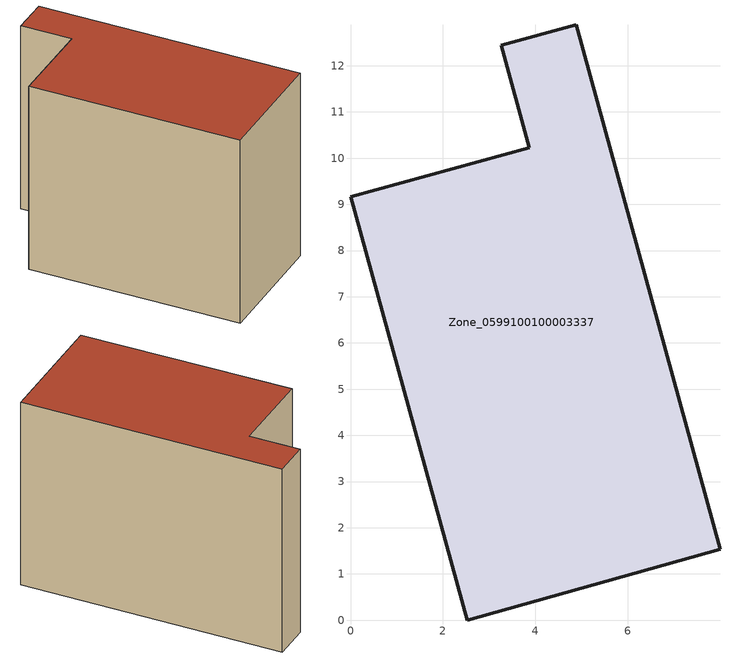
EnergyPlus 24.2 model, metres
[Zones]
Zone_0599100100003337
 floor ground (C_G): 8,1.54 2.53,0 0,9.16 3.87,10.22 3.26,12.44 4.89,12.89 z0
 wall outside (C_F): 2.53,0 8,1.54 4.89,12.89 3.26,12.44 3.87,10.22 0,9.16 2.53,0 z0:8.73
 roof outside (C_R): 0,9.16 2.53,0 8,1.54 4.89,12.89 3.26,12.44 3.87,10.22 z8.73
[BUILDING]
Pand.0599100100003337: North Axis=0; Terrain=City; Loads Convergence Tolerance Value=0.04; Temperature Convergence Tolerance Value=0.4; Solar Distribution=FullExterior; Maximum Number of Warmup Days=25; Minimum Number of Warmup Days=1
[Site:Location]
Rotterdam.The.Hague.AP_ZH_NLD Design_Conditions: Latitude=51.96; Longitude=4.45; Time Zone=1; Elevation=-4.5
[SITE:GROUNDTEMPERATURE:BUILDINGSURFACE]
18, 18, 18, 18, 18, 18, 18, 18, 18, 18, 18, 18
[MATERIAL] Thermal Absorptance=0.9; Solar Absorptance=0.7; Visible Absorptance=0.7
Name | Roughness | Thickness | Conductivity | Density | Specific Heat
G.TI.2006-2014 | MediumSmooth | 0.15 | 0.06 | 540 | 1210
F.TI.2006-2014 | Rough | 0.3 | 0.12 | 1920 | 840
R.TI.2006-2014 | MediumRough | 0.2 | 0.08 | 1500 | 1000
[CONSTRUCTION]
C_G: G.TI.2006-2014
C_F: F.TI.2006-2014
C_R: R.TI.2006-2014
[ZONE]
Zone_0599100100003337: Type=1; Multiplier=1; Ceiling Height=Autocalculate; Volume=Autocalculate; Floor Area=autocalculate; Part of Total Floor Area=Yes
[ZONEINFILTRATION:DESIGNFLOWRATE]
Infil_Zone_0599100100003337: Zone or ZoneList or Space or SpaceList=Zone_0599100100003337; Schedule=AlwaysOn; Design Flow Rate Calculation Method=Flow/Area; Flow Rate per Floor Area=0.0015; Constant Term Coefficient=1; Temperature Term Coefficient=0; Velocity Term Coefficient=0; Velocity Squared Term Coefficient=0
[HVACTEMPLATE:ZONE:IDEALLOADSAIRSYSTEM]
Zone_0599100100003337: Maximum Heating Supply Air Temperature=50; Minimum Cooling Supply Air Temperature=13; Maximum Heating Supply Air Humidity Ratio=0.0156; Minimum Cooling Supply Air Humidity Ratio=0.0077; Heating Limit=NoLimit; Cooling Limit=NoLimit; Dehumidification Control Type=ConstantSensibleHeatRatio; Cooling Sensible Heat Ratio=0.7; Dehumidification Setpoint=60; Humidification Control Type=None; Humidification Setpoint=30; Outdoor Air Method=None; Outdoor Air Flow Rate per Person=0.00944; Outdoor Air Flow Rate per Zone Floor Area=0; Outdoor Air Flow Rate per Zone=0; Demand Controlled Ventilation Type=None; Outdoor Air Economizer Type=NoEconomizer; Heat Recovery Type=None; Sensible Heat Recovery Effectiveness=0.7; Latent Heat Recovery Effectiveness=0.65
[ZONECONTROL:THERMOSTAT]
ThermostatControl_Zone_0599100100003337: Zone or ZoneList=Zone_0599100100003337; Control Type Schedule=DualSetpointControlType; Control 1=Thermostat_Zone_0599100100003337; Temperature Difference Between Cutout And Setpoint=0
[THERMOSTATSETPOINT:DUALSETPOINT]
Thermostat_Zone_0599100100003337: Heating Setpoint Temperature Schedule=HeatingSetpoint_Zone_0599100100003337; Cooling Setpoint Temperature Schedule=CoolingSetpoint_Zone_0599100100003337
[SCHEDULE:COMPACT]
HeatingSetpoint_Zone_0599100100003337: Through: 12/31, For: AllDays, Until: 24:00, 21
CoolingSetpoint_Zone_0599100100003337: Through: 12/31, For: AllDays, Until: 24:00, 24
DualSetpointControlType: Through: 12/31, For: AllDays, Until: 24:00, 4
AlwaysOn: Through: 12/31, For: AllDays, Until: 24:00, 1
